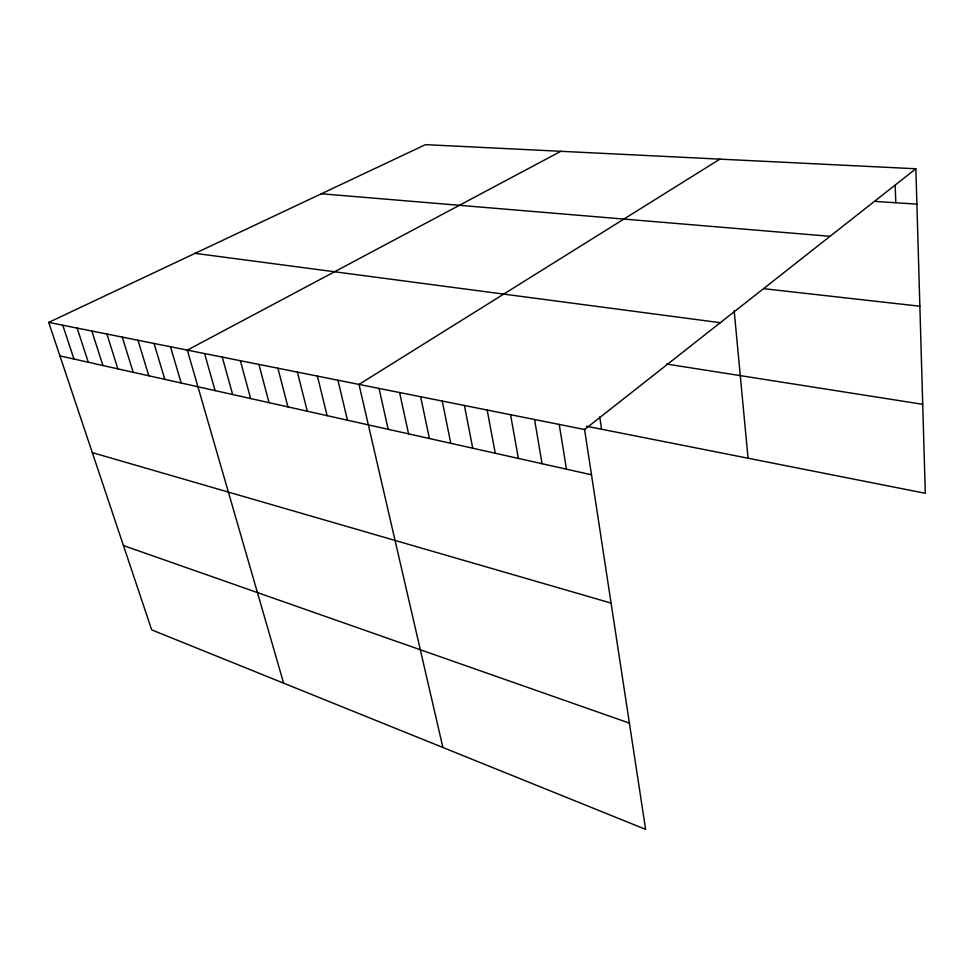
<?xml version="1.0" encoding="UTF-8"?>
<svg xmlns="http://www.w3.org/2000/svg" width="974" height="974" viewBox="0 0 974 974"><rect width="100%" height="100%" fill="white"/><g stroke="black" fill="none" stroke-linecap="round" stroke-linejoin="round"><path stroke-width="1.46" d="M584.583 429.51L645.616 829.361L151.688 629.874L48.7 322.406L584.583 429.51L915.864 168.77L925.3 493.294L586.591 426.271M719.92 159.127L359.004 384.426L442.902 747.484M560.854 151.299L187.337 350.116L283.629 683.164M48.7 322.406L425.504 144.639L915.864 168.77M875.127 201.399L916.899 204.126M321.371 193.765L830.055 236.317M763.799 288.694L919.858 306.226M195.08 253.35L720.297 322.698M666.533 364.033L922.719 404.307M59.913 355.9L591.498 474.776M92.311 452.618L611.088 603.089M123.442 545.55L629.399 723.122M62.774 325.219L73.951 359.041M77.153 328.092L88.269 362.243M91.848 331.026L102.915 365.518M106.884 334.033L117.878 368.866M122.249 337.101L133.182 372.287M137.967 340.243L148.815 375.781M154.038 343.457L164.825 379.361M170.499 346.744L181.188 383.013M204.589 353.562L215.084 390.598M222.255 357.093L232.64 394.531M240.359 360.709L250.622 398.549M258.901 364.422L269.043 402.664M277.919 368.221L287.914 406.889M297.411 372.117L307.273 411.211M317.414 376.11L327.106 415.654M337.929 380.213L347.462 420.208M379.032 388.431L388.2 429.315M399.584 392.534L408.556 433.868M420.646 396.747L429.412 438.531M442.245 401.057L450.804 443.316M464.428 405.488L472.743 448.223M487.183 410.042L495.255 453.251M510.559 414.705L518.363 458.425M534.556 419.514L542.092 463.734M559.234 424.445L566.454 469.176M599.74 416.884L601.555 429.242M734.177 310.718L748.044 458.218M895.179 185.243L895.812 202.75"/></g></svg>
